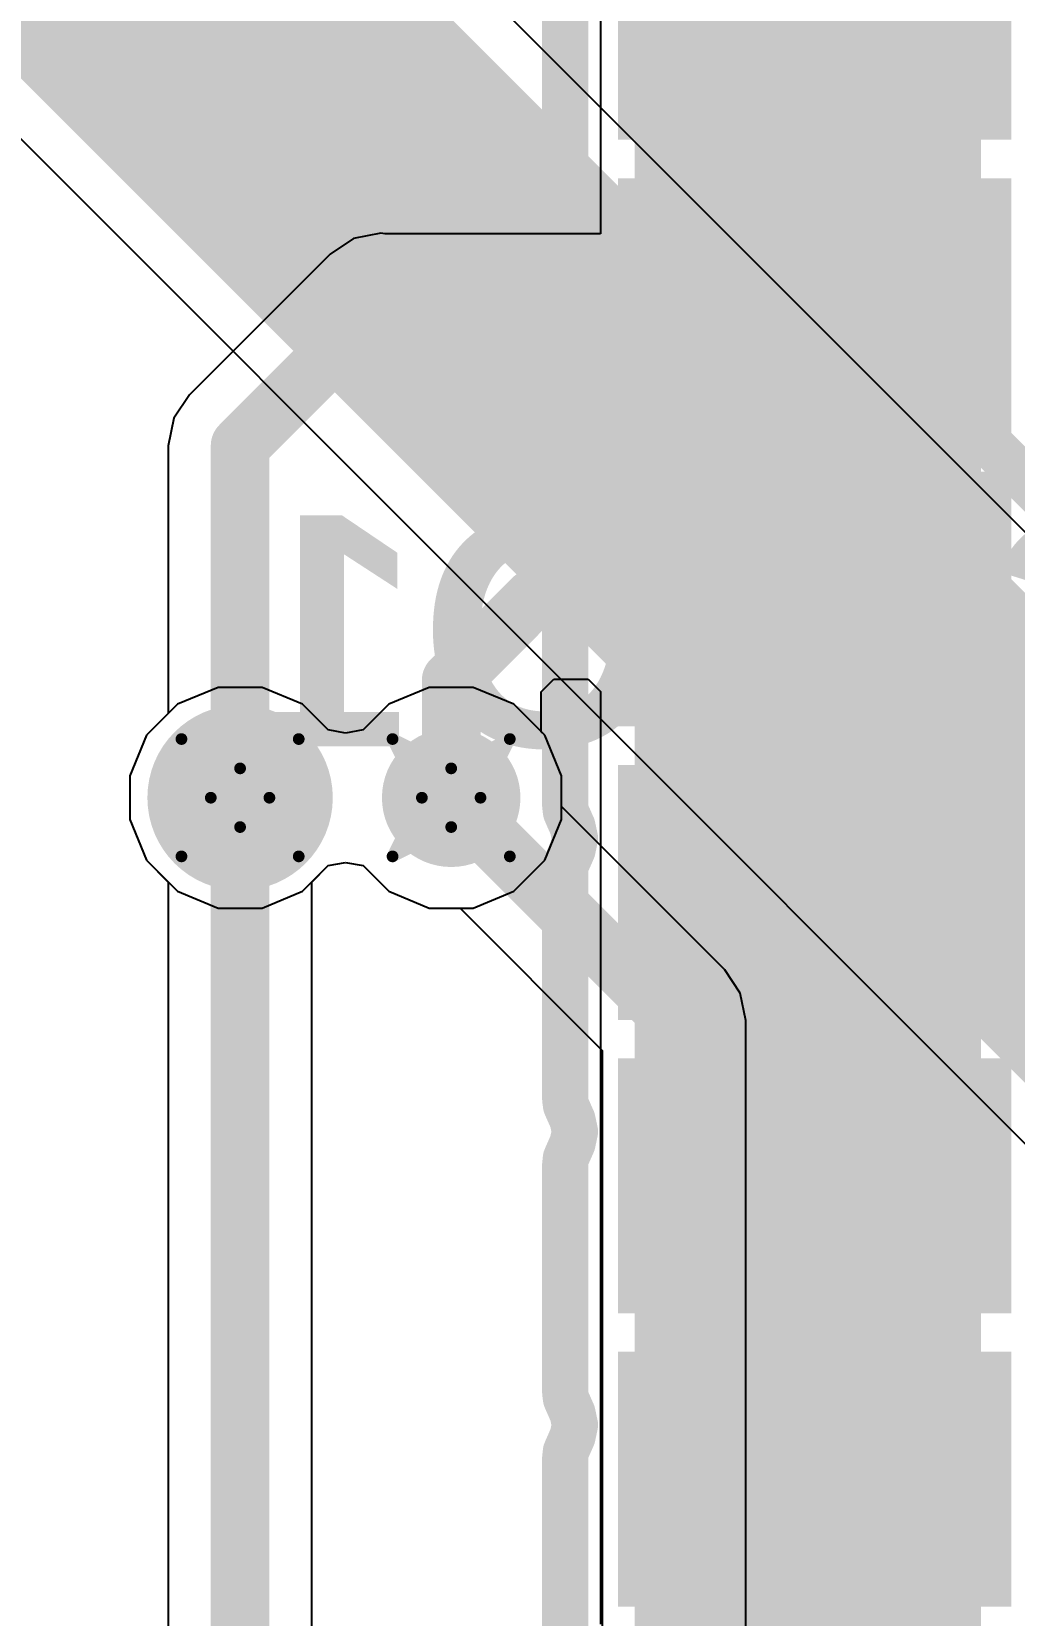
# Model space of a CAD drawing. Header units: inches. Extents: x 0 to 12.4, y -0.6 to 2.2.
# Drawn here: x 2.2605 to 2.428, y 1.5416 to 1.8116 of the extents above; entities that cross this region are included whole.
import ezdxf

# ---------------------------------------------------------------- set-up
doc = ezdxf.new("R2010")
doc.units = ezdxf.units.IN
doc.header["$MEASUREMENT"] = 0
for name, color, linetype in [('Bottom Layer', 5, 'Continuous'), ('Bottom Overlay', 54, 'Continuous'), ('Bottom Solder', 6, 'Continuous'), ('Dimension', 6, 'Continuous'), ('Drill Drawing', 1, 'Continuous'), ('Top Layer', 1, 'Continuous'), ('Top Paste', 8, 'Continuous'), ('Top Solder', 216, 'Continuous'), ('Via Holes', 16, 'Continuous')]:
    doc.layers.add(name, color=color, linetype=linetype)
doc.styles.add('Arial_Bold', font='', dxfattribs={"height": 0.2})
doc.styles.get('Arial_Bold').set_extended_font_data('Arial', bold=True)

# ---------------------------------------------------------------- blocks, each defined once
blk = doc.blocks.new('41_SMD_UFL_M______17')
at = {"layer": 'Top Layer'}
for points in [[(0.31496, 0.26732), (0.37402, 0.26732), (0.37402, 0.23189), (0.31496, 0.23189)], [(0.31496, 0.21732), (0.37402, 0.21732), (0.37402, 0.18189), (0.31496, 0.18189)], [(0.31496, 0.16732), (0.37402, 0.16732), (0.37402, 0.13189), (0.31496, 0.13189)], [(0.31496, 0.11732), (0.37402, 0.11732), (0.37402, 0.08189), (0.31496, 0.08189)], [(0.31496, 0.06732), (0.37402, 0.06732), (0.37402, 0.03189), (0.31496, 0.03189)], [(0.31496, 0.01732), (0.37402, 0.01732), (0.37402, -0.01811), (0.31496, -0.01811)]]:
    blk.add_hatch(color=1, dxfattribs=at).paths.add_polyline_path(points)
at = {"layer": 'Top Paste'}
for points in [[(0.31496, 0.26732), (0.37402, 0.26732), (0.37402, 0.23189), (0.31496, 0.23189)], [(0.31496, 0.21732), (0.37402, 0.21732), (0.37402, 0.18189), (0.31496, 0.18189)], [(0.31496, 0.16732), (0.37402, 0.16732), (0.37402, 0.13189), (0.31496, 0.13189)], [(0.31496, 0.11732), (0.37402, 0.11732), (0.37402, 0.08189), (0.31496, 0.08189)], [(0.31496, 0.06732), (0.37402, 0.06732), (0.37402, 0.03189), (0.31496, 0.03189)], [(0.31496, 0.01732), (0.37402, 0.01732), (0.37402, -0.01811), (0.31496, -0.01811)]]:
    blk.add_hatch(color=8, dxfattribs=at).paths.add_polyline_path(points)
at = {"layer": 'Top Solder'}
for points in [[(0.31096, 0.27132), (0.37802, 0.27132), (0.37802, 0.22789), (0.31096, 0.22789)], [(0.31096, 0.22132), (0.37802, 0.22132), (0.37802, 0.17789), (0.31096, 0.17789)], [(0.31096, 0.17132), (0.37802, 0.17132), (0.37802, 0.12789), (0.31096, 0.12789)], [(0.31096, 0.12132), (0.37802, 0.12132), (0.37802, 0.07789), (0.31096, 0.07789)], [(0.31096, 0.07132), (0.37802, 0.07132), (0.37802, 0.02789), (0.31096, 0.02789)], [(0.31096, 0.02132), (0.37802, 0.02132), (0.37802, -0.02211), (0.31096, -0.02211)]]:
    blk.add_hatch(color=216, dxfattribs=at).paths.add_polyline_path(points)

msp = doc.modelspace()

# ---------------------------------------------------------------- hatches: boundary and pattern name
at = {"layer": 'Bottom Layer'}
h = msp.add_hatch(color=5, dxfattribs=at)
edge = h.paths.add_edge_path()
edge.add_arc((2.296, 1.681), 0.01181, 0, 360)
h = msp.add_hatch(color=5, dxfattribs=at)
edge = h.paths.add_edge_path()
edge.add_arc((2.332, 1.681), 0.01181, 0, 360)
at = {"layer": 'Bottom Solder'}
h = msp.add_hatch(color=6, dxfattribs=at)
edge = h.paths.add_edge_path()
edge.add_arc((2.296, 1.681), 0.01581, 0, 360)
at = {"layer": 'Dimension'}
for points in [[(2.36328, 1.81681), (2.42234, 1.81681), (2.42234, 1.78137), (2.36328, 1.78137)], [(2.36328, 1.81681), (2.42234, 1.81681), (2.42234, 1.78137), (2.36328, 1.78137)], [(2.36328, 1.81681), (2.42234, 1.81681), (2.42234, 1.78137), (2.36328, 1.78137)], [(2.36328, 1.76681), (2.42234, 1.76681), (2.42234, 1.73137), (2.36328, 1.73137)], [(2.36328, 1.76681), (2.42234, 1.76681), (2.42234, 1.73137), (2.36328, 1.73137)], [(2.36328, 1.76681), (2.42234, 1.76681), (2.42234, 1.73137), (2.36328, 1.73137)], [(2.36328, 1.71681), (2.42234, 1.71681), (2.42234, 1.68137), (2.36328, 1.68137)], [(2.36328, 1.71681), (2.42234, 1.71681), (2.42234, 1.68137), (2.36328, 1.68137)], [(2.36328, 1.71681), (2.42234, 1.71681), (2.42234, 1.68137), (2.36328, 1.68137)], [(2.36328, 1.66681), (2.42234, 1.66681), (2.42234, 1.63137), (2.36328, 1.63137)], [(2.36328, 1.66681), (2.42234, 1.66681), (2.42234, 1.63137), (2.36328, 1.63137)], [(2.36328, 1.66681), (2.42234, 1.66681), (2.42234, 1.63137), (2.36328, 1.63137)], [(2.36328, 1.61681), (2.42234, 1.61681), (2.42234, 1.58137), (2.36328, 1.58137)], [(2.36328, 1.61681), (2.42234, 1.61681), (2.42234, 1.58137), (2.36328, 1.58137)], [(2.36328, 1.61681), (2.42234, 1.61681), (2.42234, 1.58137), (2.36328, 1.58137)], [(2.36328, 1.56681), (2.42234, 1.56681), (2.42234, 1.53137), (2.36328, 1.53137)], [(2.36328, 1.56681), (2.42234, 1.56681), (2.42234, 1.53137), (2.36328, 1.53137)], [(2.36328, 1.56681), (2.42234, 1.56681), (2.42234, 1.53137), (2.36328, 1.53137)]]:
    msp.add_hatch(color=6, dxfattribs=at).paths.add_polyline_path(points)
at = {"layer": 'Top Layer'}
h = msp.add_hatch(color=1, dxfattribs=at)
edge = h.paths.add_edge_path()
edge.add_arc((2.296, 1.681), 0.01181, 0, 360)
h = msp.add_hatch(color=1, dxfattribs=at)
edge = h.paths.add_edge_path()
edge.add_arc((2.332, 1.681), 0.01181, 0, 360)
at = {"layer": 'Top Solder'}
h = msp.add_hatch(color=216, dxfattribs=at)
edge = h.paths.add_edge_path()
edge.add_arc((2.296, 1.681), 0.01581, 0, 360)
at = {"layer": 'Via Holes'}
h = msp.add_hatch(color=7, dxfattribs=at)
edge = h.paths.add_edge_path()
edge.add_arc((2.296, 1.681), 0.00591, 0, 360)
h = msp.add_hatch(color=7, dxfattribs=at)
edge = h.paths.add_edge_path()
edge.add_arc((2.332, 1.681), 0.00591, 0, 360)

# ---------------------------------------------------------------- linework, layer by layer
at = {"layer": 'Bottom Layer'}
for p, q in [((2.461, 1.6951), (2.24864, 1.90747)), ((2.20733, 1.84457), (2.48068, 1.57121)), ((2.29226, 1.69981), (2.28534, 1.69695)), ((2.29974, 1.69981), (2.29226, 1.69981)), ((2.30666, 1.69695), (2.29974, 1.69981)), ((2.32826, 1.69981), (2.32134, 1.69695)), ((2.33574, 1.69981), (2.32826, 1.69981)), ((2.34266, 1.69695), (2.33574, 1.69981)), ((2.28534, 1.69695), (2.28005, 1.69166)), ((2.31102, 1.69258), (2.30666, 1.69695)), ((2.32134, 1.69695), (2.31698, 1.69258)), ((2.34795, 1.69166), (2.34266, 1.69695)), ((2.314, 1.69203), (2.31102, 1.69258)), ((2.31698, 1.69258), (2.314, 1.69203)), ((2.28005, 1.69166), (2.27719, 1.68474)), ((2.35081, 1.68474), (2.34795, 1.69166)), ((2.27719, 1.68474), (2.27719, 1.67726)), ((2.35081, 1.67949), (2.35081, 1.68474)), ((2.37865, 1.65165), (2.35081, 1.67949)), ((2.27719, 1.67726), (2.28005, 1.67034)), ((2.28005, 1.67034), (2.28376, 1.66663)), ((2.30824, 1.66663), (2.31102, 1.66942)), ((2.31102, 1.66942), (2.314, 1.66997)), ((2.314, 1.66997), (2.31698, 1.66942)), ((2.31698, 1.66942), (2.32134, 1.66505)), ((2.28376, 1.66663), (2.28376, 1.04793)), ((2.30824, 1.04793), (2.30824, 1.66663)), ((2.32134, 1.66505), (2.32826, 1.66219)), ((2.32826, 1.66219), (2.33351, 1.66219)), ((2.33351, 1.66219), (2.35776, 1.63793)), ((2.3813, 1.64768), (2.37865, 1.65165)), ((2.38224, 1.643), (2.3813, 1.64768)), ((2.38224, 0.99192), (2.38224, 1.643)), ((2.35776, 1.63793), (2.35776, 0.99699))]:
    msp.add_line(p, q, dxfattribs=at)
for points in [[(2.22259, 1.88141, 0.05906, 0.05906, 0), (2.51753, 1.58647, 0.05906, 0.05906, 0)], [(2.296, 1.01094, 0.01, 0.01, 0), (2.296, 1.681, 0.01, 0.01, 0)], [(2.332, 1.681, 0.01, 0.01, 0), (2.37, 1.643, 0.01, 0.01, 0)], [(2.37, 0.99192, 0.01, 0.01, 0), (2.37, 1.643, 0.01, 0.01, 0)]]:
    msp.add_lwpolyline(points, format="xyseb", dxfattribs=at)
for points in [[(2.2935, 1.681, 0.005, 0.005, 1), (2.2985, 1.681, 0.005, 0.005, 1)], [(2.3295, 1.681, 0.005, 0.005, 1), (2.3345, 1.681, 0.005, 0.005, 1)], [(2.3675, 1.643, 0.005, 0.005, 1), (2.3725, 1.643, 0.005, 0.005, 1)], [(2.3675, 1.643, 0.005, 0.005, 1), (2.3725, 1.643, 0.005, 0.005, 1)]]:
    msp.add_lwpolyline(points, format="xyseb", close=True, dxfattribs=at)
at = {"layer": 'Dimension'}
for points in [[(2.35145, 1.77975, 0.00787, 0.00787, 0), (2.35145, 1.81843, 0.00787, 0.00787, 0)], [(2.35145, 1.77975, 0.00787, 0.00787, 0), (2.35145, 1.77961, 0.00787, 0.00787, 0)], [(2.35145, 1.77975, 0.00787, 0.00787, 0), (2.35145, 1.77975, 0.00787, 0.00787, 0)], [(2.35145, 1.77961, 0.00787, 0.00787, 0), (2.35147, 1.77947, 0.00787, 0.00787, 0)], [(2.35147, 1.77947, 0.00787, 0.00787, 0), (2.35152, 1.77898, 0.00787, 0.00787, 0)], [(2.35147, 1.77947, 0.00787, 0.00787, 0), (2.35147, 1.77947, 0.00787, 0.00787, 0)], [(2.35152, 1.77898, 0.00787, 0.00787, 0), (2.35157, 1.77862, 0.00787, 0.00787, 0)], [(2.35157, 1.77862, 0.00787, 0.00787, 0), (2.35171, 1.77828, 0.00787, 0.00787, 0)], [(2.35171, 1.77828, 0.00787, 0.00787, 0), (2.35269, 1.77606, 0.00787, 0.00787, 0)], [(2.35171, 1.77828, 0.00787, 0.00787, 0), (2.35171, 1.77828, 0.00787, 0.00787, 0)], [(2.35269, 1.77606, 0.00787, 0.00787, 0), (2.35311, 1.77409, 0.00787, 0.00787, 0)], [(2.35269, 1.77212, 0.00787, 0.00787, 0), (2.35311, 1.77409, 0.00787, 0.00787, 0)], [(2.35152, 1.7692, 0.00787, 0.00787, 0), (2.35157, 1.76956, 0.00787, 0.00787, 0)], [(2.35157, 1.76956, 0.00787, 0.00787, 0), (2.35171, 1.7699, 0.00787, 0.00787, 0)], [(2.35171, 1.7699, 0.00787, 0.00787, 0), (2.35269, 1.77212, 0.00787, 0.00787, 0)], [(2.35171, 1.7699, 0.00787, 0.00787, 0), (2.35171, 1.7699, 0.00787, 0.00787, 0)], [(2.35145, 1.76857, 0.00787, 0.00787, 0), (2.35147, 1.76871, 0.00787, 0.00787, 0)], [(2.35145, 1.76843, 0.00787, 0.00787, 0), (2.35145, 1.76857, 0.00787, 0.00787, 0)], [(2.35145, 1.72975, 0.00787, 0.00787, 0), (2.35145, 1.76843, 0.00787, 0.00787, 0)], [(2.35147, 1.76871, 0.00787, 0.00787, 0), (2.35152, 1.7692, 0.00787, 0.00787, 0)], [(2.35147, 1.76871, 0.00787, 0.00787, 0), (2.35147, 1.76871, 0.00787, 0.00787, 0)], [(2.39281, 1.74909, 0.00787, 0.00787, 0), (2.41604, 1.74909, 0.00787, 0.00787, 0)], [(2.41604, 1.74909, 0.00787, 0.00787, 0), (2.52076, 1.64437, 0.00787, 0.00787, 0)], [(2.35145, 1.72975, 0.00787, 0.00787, 0), (2.35145, 1.72961, 0.00787, 0.00787, 0)], [(2.35145, 1.72975, 0.00787, 0.00787, 0), (2.35145, 1.72975, 0.00787, 0.00787, 0)], [(2.35145, 1.72961, 0.00787, 0.00787, 0), (2.35147, 1.72947, 0.00787, 0.00787, 0)], [(2.35147, 1.72947, 0.00787, 0.00787, 0), (2.35147, 1.7294, 0.00787, 0.00787, 0)], [(2.35147, 1.72947, 0.00787, 0.00787, 0), (2.35147, 1.72947, 0.00787, 0.00787, 0)], [(2.35147, 1.7294, 0.00787, 0.00787, 0), (2.35157, 1.72862, 0.00787, 0.00787, 0)], [(2.35157, 1.72862, 0.00787, 0.00787, 0), (2.35171, 1.72828, 0.00787, 0.00787, 0)], [(2.35171, 1.72828, 0.00787, 0.00787, 0), (2.35269, 1.72606, 0.00787, 0.00787, 0)], [(2.35171, 1.72828, 0.00787, 0.00787, 0), (2.35171, 1.72828, 0.00787, 0.00787, 0)], [(2.35269, 1.72606, 0.00787, 0.00787, 0), (2.35311, 1.72409, 0.00787, 0.00787, 0)], [(2.35269, 1.72212, 0.00787, 0.00787, 0), (2.35311, 1.72409, 0.00787, 0.00787, 0)], [(2.35171, 1.7199, 0.00787, 0.00787, 0), (2.35269, 1.72212, 0.00787, 0.00787, 0)], [(2.35145, 1.71857, 0.00787, 0.00787, 0), (2.35147, 1.71871, 0.00787, 0.00787, 0)], [(2.35145, 1.71843, 0.00787, 0.00787, 0), (2.35145, 1.71857, 0.00787, 0.00787, 0)], [(2.35145, 1.67975, 0.00787, 0.00787, 0), (2.35145, 1.71843, 0.00787, 0.00787, 0)], [(2.35147, 1.71871, 0.00787, 0.00787, 0), (2.35152, 1.7192, 0.00787, 0.00787, 0)], [(2.35147, 1.71871, 0.00787, 0.00787, 0), (2.35147, 1.71871, 0.00787, 0.00787, 0)], [(2.35152, 1.7192, 0.00787, 0.00787, 0), (2.35157, 1.71956, 0.00787, 0.00787, 0)], [(2.35157, 1.71956, 0.00787, 0.00787, 0), (2.35171, 1.7199, 0.00787, 0.00787, 0)], [(2.35171, 1.7199, 0.00787, 0.00787, 0), (2.35171, 1.7199, 0.00787, 0.00787, 0)], [(2.39281, 1.69909, 0.00787, 0.00787, 0), (2.43651, 1.69909, 0.00787, 0.00787, 0)], [(2.35145, 1.67975, 0.00787, 0.00787, 0), (2.35145, 1.67961, 0.00787, 0.00787, 0)], [(2.35145, 1.67975, 0.00787, 0.00787, 0), (2.35145, 1.67975, 0.00787, 0.00787, 0)], [(2.35145, 1.67961, 0.00787, 0.00787, 0), (2.35147, 1.67947, 0.00787, 0.00787, 0)], [(2.35147, 1.67947, 0.00787, 0.00787, 0), (2.35152, 1.67898, 0.00787, 0.00787, 0)], [(2.35147, 1.67947, 0.00787, 0.00787, 0), (2.35147, 1.67947, 0.00787, 0.00787, 0)], [(2.35152, 1.67898, 0.00787, 0.00787, 0), (2.35157, 1.67862, 0.00787, 0.00787, 0)], [(2.35157, 1.67862, 0.00787, 0.00787, 0), (2.35171, 1.67828, 0.00787, 0.00787, 0)], [(2.35171, 1.67828, 0.00787, 0.00787, 0), (2.35269, 1.67606, 0.00787, 0.00787, 0)], [(2.35171, 1.67828, 0.00787, 0.00787, 0), (2.35171, 1.67828, 0.00787, 0.00787, 0)], [(2.35269, 1.67606, 0.00787, 0.00787, 0), (2.35311, 1.67409, 0.00787, 0.00787, 0)], [(2.35269, 1.67212, 0.00787, 0.00787, 0), (2.35311, 1.67409, 0.00787, 0.00787, 0)], [(2.35157, 1.66956, 0.00787, 0.00787, 0), (2.35171, 1.6699, 0.00787, 0.00787, 0)], [(2.35171, 1.6699, 0.00787, 0.00787, 0), (2.35269, 1.67212, 0.00787, 0.00787, 0)], [(2.35171, 1.6699, 0.00787, 0.00787, 0), (2.35171, 1.6699, 0.00787, 0.00787, 0)], [(2.35145, 1.66857, 0.00787, 0.00787, 0), (2.35147, 1.66871, 0.00787, 0.00787, 0)], [(2.35145, 1.66843, 0.00787, 0.00787, 0), (2.35145, 1.66857, 0.00787, 0.00787, 0)], [(2.35145, 1.62975, 0.00787, 0.00787, 0), (2.35145, 1.66843, 0.00787, 0.00787, 0)], [(2.35147, 1.66871, 0.00787, 0.00787, 0), (2.35152, 1.6692, 0.00787, 0.00787, 0)], [(2.35147, 1.66871, 0.00787, 0.00787, 0), (2.35147, 1.66871, 0.00787, 0.00787, 0)], [(2.35152, 1.6692, 0.00787, 0.00787, 0), (2.35157, 1.66956, 0.00787, 0.00787, 0)], [(2.35145, 1.62975, 0.00787, 0.00787, 0), (2.35145, 1.62961, 0.00787, 0.00787, 0)], [(2.35145, 1.62975, 0.00787, 0.00787, 0), (2.35145, 1.62975, 0.00787, 0.00787, 0)], [(2.35145, 1.62961, 0.00787, 0.00787, 0), (2.35147, 1.62947, 0.00787, 0.00787, 0)], [(2.35147, 1.62947, 0.00787, 0.00787, 0), (2.35149, 1.62927, 0.00787, 0.00787, 0)], [(2.35147, 1.62947, 0.00787, 0.00787, 0), (2.35147, 1.62947, 0.00787, 0.00787, 0)], [(2.35149, 1.62927, 0.00787, 0.00787, 0), (2.35157, 1.62862, 0.00787, 0.00787, 0)], [(2.35157, 1.62862, 0.00787, 0.00787, 0), (2.35171, 1.62828, 0.00787, 0.00787, 0)], [(2.35171, 1.62828, 0.00787, 0.00787, 0), (2.35269, 1.62606, 0.00787, 0.00787, 0)], [(2.35171, 1.62828, 0.00787, 0.00787, 0), (2.35171, 1.62828, 0.00787, 0.00787, 0)], [(2.35269, 1.62606, 0.00787, 0.00787, 0), (2.35311, 1.62409, 0.00787, 0.00787, 0)], [(2.35269, 1.62212, 0.00787, 0.00787, 0), (2.35311, 1.62409, 0.00787, 0.00787, 0)], [(2.35171, 1.6199, 0.00787, 0.00787, 0), (2.35269, 1.62212, 0.00787, 0.00787, 0)], [(2.35145, 1.61857, 0.00787, 0.00787, 0), (2.35147, 1.61871, 0.00787, 0.00787, 0)], [(2.35145, 1.61843, 0.00787, 0.00787, 0), (2.35145, 1.61857, 0.00787, 0.00787, 0)], [(2.35145, 1.57975, 0.00787, 0.00787, 0), (2.35145, 1.61843, 0.00787, 0.00787, 0)], [(2.35147, 1.61871, 0.00787, 0.00787, 0), (2.35152, 1.6192, 0.00787, 0.00787, 0)], [(2.35147, 1.61871, 0.00787, 0.00787, 0), (2.35147, 1.61871, 0.00787, 0.00787, 0)], [(2.35152, 1.6192, 0.00787, 0.00787, 0), (2.35157, 1.61956, 0.00787, 0.00787, 0)], [(2.35157, 1.61956, 0.00787, 0.00787, 0), (2.35171, 1.6199, 0.00787, 0.00787, 0)], [(2.35171, 1.6199, 0.00787, 0.00787, 0), (2.35171, 1.6199, 0.00787, 0.00787, 0)], [(2.35145, 1.57975, 0.00787, 0.00787, 0), (2.35145, 1.57961, 0.00787, 0.00787, 0)], [(2.35145, 1.57975, 0.00787, 0.00787, 0), (2.35145, 1.57975, 0.00787, 0.00787, 0)], [(2.35145, 1.57961, 0.00787, 0.00787, 0), (2.35147, 1.57947, 0.00787, 0.00787, 0)], [(2.35147, 1.57947, 0.00787, 0.00787, 0), (2.35149, 1.57926, 0.00787, 0.00787, 0)], [(2.35147, 1.57947, 0.00787, 0.00787, 0), (2.35147, 1.57947, 0.00787, 0.00787, 0)], [(2.35149, 1.57926, 0.00787, 0.00787, 0), (2.35157, 1.57862, 0.00787, 0.00787, 0)], [(2.35157, 1.57862, 0.00787, 0.00787, 0), (2.35171, 1.57828, 0.00787, 0.00787, 0)], [(2.35171, 1.57828, 0.00787, 0.00787, 0), (2.35269, 1.57606, 0.00787, 0.00787, 0)], [(2.35171, 1.57828, 0.00787, 0.00787, 0), (2.35171, 1.57828, 0.00787, 0.00787, 0)], [(2.35269, 1.57606, 0.00787, 0.00787, 0), (2.35311, 1.57409, 0.00787, 0.00787, 0)], [(2.35269, 1.57212, 0.00787, 0.00787, 0), (2.35311, 1.57409, 0.00787, 0.00787, 0)], [(2.35157, 1.56956, 0.00787, 0.00787, 0), (2.35171, 1.5699, 0.00787, 0.00787, 0)], [(2.35171, 1.5699, 0.00787, 0.00787, 0), (2.35269, 1.57212, 0.00787, 0.00787, 0)], [(2.35171, 1.5699, 0.00787, 0.00787, 0), (2.35171, 1.5699, 0.00787, 0.00787, 0)], [(2.35145, 1.56857, 0.00787, 0.00787, 0), (2.35147, 1.56871, 0.00787, 0.00787, 0)], [(2.35145, 1.56843, 0.00787, 0.00787, 0), (2.35145, 1.56857, 0.00787, 0.00787, 0)], [(2.35145, 1.52975, 0.00787, 0.00787, 0), (2.35145, 1.56843, 0.00787, 0.00787, 0)], [(2.35147, 1.56871, 0.00787, 0.00787, 0), (2.35152, 1.5692, 0.00787, 0.00787, 0)], [(2.35147, 1.56871, 0.00787, 0.00787, 0), (2.35147, 1.56871, 0.00787, 0.00787, 0)], [(2.35152, 1.5692, 0.00787, 0.00787, 0), (2.35157, 1.56956, 0.00787, 0.00787, 0)]]:
    msp.add_lwpolyline(points, format="xyseb", dxfattribs=at)
for points in [[(2.34948, 1.77975, 0.00394, 0.00394, 1), (2.35342, 1.77975, 0.00394, 0.00394, 1)], [(2.34948, 1.77975, 0.00394, 0.00394, 1), (2.35342, 1.77975, 0.00394, 0.00394, 1)], [(2.34948, 1.77975, 0.00394, 0.00394, 1), (2.35342, 1.77975, 0.00394, 0.00394, 1)], [(2.34948, 1.77975, 0.00394, 0.00394, 1), (2.35342, 1.77975, 0.00394, 0.00394, 1)], [(2.34948, 1.77961, 0.00394, 0.00394, 1), (2.35342, 1.77961, 0.00394, 0.00394, 1)], [(2.34948, 1.77961, 0.00394, 0.00394, 1), (2.35342, 1.77961, 0.00394, 0.00394, 1)], [(2.3495, 1.77947, 0.00394, 0.00394, 1), (2.35344, 1.77947, 0.00394, 0.00394, 1)], [(2.3495, 1.77947, 0.00394, 0.00394, 1), (2.35344, 1.77947, 0.00394, 0.00394, 1)], [(2.3495, 1.77947, 0.00394, 0.00394, 1), (2.35344, 1.77947, 0.00394, 0.00394, 1)], [(2.3495, 1.77947, 0.00394, 0.00394, 1), (2.35344, 1.77947, 0.00394, 0.00394, 1)], [(2.34955, 1.77898, 0.00394, 0.00394, 1), (2.35349, 1.77898, 0.00394, 0.00394, 1)], [(2.34955, 1.77898, 0.00394, 0.00394, 1), (2.35349, 1.77898, 0.00394, 0.00394, 1)], [(2.3496, 1.77862, 0.00394, 0.00394, 1), (2.35353, 1.77862, 0.00394, 0.00394, 1)], [(2.3496, 1.77862, 0.00394, 0.00394, 1), (2.35353, 1.77862, 0.00394, 0.00394, 1)], [(2.34975, 1.77828, 0.00394, 0.00394, 1), (2.35368, 1.77828, 0.00394, 0.00394, 1)], [(2.34975, 1.77828, 0.00394, 0.00394, 1), (2.35368, 1.77828, 0.00394, 0.00394, 1)], [(2.34975, 1.77828, 0.00394, 0.00394, 1), (2.35368, 1.77828, 0.00394, 0.00394, 1)], [(2.34975, 1.77828, 0.00394, 0.00394, 1), (2.35368, 1.77828, 0.00394, 0.00394, 1)], [(2.35073, 1.77606, 0.00394, 0.00394, 1), (2.35466, 1.77606, 0.00394, 0.00394, 1)], [(2.35073, 1.77606, 0.00394, 0.00394, 1), (2.35466, 1.77606, 0.00394, 0.00394, 1)], [(2.35114, 1.77409, 0.00394, 0.00394, 1), (2.35508, 1.77409, 0.00394, 0.00394, 1)], [(2.35114, 1.77409, 0.00394, 0.00394, 1), (2.35508, 1.77409, 0.00394, 0.00394, 1)], [(2.3496, 1.76956, 0.00394, 0.00394, 1), (2.35353, 1.76956, 0.00394, 0.00394, 1)], [(2.3496, 1.76956, 0.00394, 0.00394, 1), (2.35353, 1.76956, 0.00394, 0.00394, 1)], [(2.34975, 1.7699, 0.00394, 0.00394, 1), (2.35368, 1.7699, 0.00394, 0.00394, 1)], [(2.34975, 1.7699, 0.00394, 0.00394, 1), (2.35368, 1.7699, 0.00394, 0.00394, 1)], [(2.34975, 1.7699, 0.00394, 0.00394, 1), (2.35368, 1.7699, 0.00394, 0.00394, 1)], [(2.34975, 1.7699, 0.00394, 0.00394, 1), (2.35368, 1.7699, 0.00394, 0.00394, 1)], [(2.35073, 1.77212, 0.00394, 0.00394, 1), (2.35466, 1.77212, 0.00394, 0.00394, 1)], [(2.35073, 1.77212, 0.00394, 0.00394, 1), (2.35466, 1.77212, 0.00394, 0.00394, 1)], [(2.34948, 1.76857, 0.00394, 0.00394, 1), (2.35342, 1.76857, 0.00394, 0.00394, 1)], [(2.34948, 1.76857, 0.00394, 0.00394, 1), (2.35342, 1.76857, 0.00394, 0.00394, 1)], [(2.34948, 1.76843, 0.00394, 0.00394, 1), (2.35342, 1.76843, 0.00394, 0.00394, 1)], [(2.34948, 1.76843, 0.00394, 0.00394, 1), (2.35342, 1.76843, 0.00394, 0.00394, 1)], [(2.3495, 1.76871, 0.00394, 0.00394, 1), (2.35344, 1.76871, 0.00394, 0.00394, 1)], [(2.3495, 1.76871, 0.00394, 0.00394, 1), (2.35344, 1.76871, 0.00394, 0.00394, 1)], [(2.3495, 1.76871, 0.00394, 0.00394, 1), (2.35344, 1.76871, 0.00394, 0.00394, 1)], [(2.3495, 1.76871, 0.00394, 0.00394, 1), (2.35344, 1.76871, 0.00394, 0.00394, 1)], [(2.34955, 1.7692, 0.00394, 0.00394, 1), (2.35349, 1.7692, 0.00394, 0.00394, 1)], [(2.34955, 1.7692, 0.00394, 0.00394, 1), (2.35349, 1.7692, 0.00394, 0.00394, 1)], [(2.39084, 1.74909, 0.00394, 0.00394, 1), (2.39478, 1.74909, 0.00394, 0.00394, 1)], [(2.41407, 1.74909, 0.00394, 0.00394, 1), (2.41801, 1.74909, 0.00394, 0.00394, 1)], [(2.41407, 1.74909, 0.00394, 0.00394, 1), (2.41801, 1.74909, 0.00394, 0.00394, 1)], [(2.34948, 1.72975, 0.00394, 0.00394, 1), (2.35342, 1.72975, 0.00394, 0.00394, 1)], [(2.34948, 1.72975, 0.00394, 0.00394, 1), (2.35342, 1.72975, 0.00394, 0.00394, 1)], [(2.34948, 1.72975, 0.00394, 0.00394, 1), (2.35342, 1.72975, 0.00394, 0.00394, 1)], [(2.34948, 1.72975, 0.00394, 0.00394, 1), (2.35342, 1.72975, 0.00394, 0.00394, 1)], [(2.34948, 1.72961, 0.00394, 0.00394, 1), (2.35342, 1.72961, 0.00394, 0.00394, 1)], [(2.34948, 1.72961, 0.00394, 0.00394, 1), (2.35342, 1.72961, 0.00394, 0.00394, 1)], [(2.3495, 1.72947, 0.00394, 0.00394, 1), (2.35344, 1.72947, 0.00394, 0.00394, 1)], [(2.3495, 1.72947, 0.00394, 0.00394, 1), (2.35344, 1.72947, 0.00394, 0.00394, 1)], [(2.3495, 1.72947, 0.00394, 0.00394, 1), (2.35344, 1.72947, 0.00394, 0.00394, 1)], [(2.3495, 1.72947, 0.00394, 0.00394, 1), (2.35344, 1.72947, 0.00394, 0.00394, 1)], [(2.34951, 1.7294, 0.00394, 0.00394, 1), (2.35344, 1.7294, 0.00394, 0.00394, 1)], [(2.34951, 1.7294, 0.00394, 0.00394, 1), (2.35344, 1.7294, 0.00394, 0.00394, 1)], [(2.3496, 1.72862, 0.00394, 0.00394, 1), (2.35353, 1.72862, 0.00394, 0.00394, 1)], [(2.3496, 1.72862, 0.00394, 0.00394, 1), (2.35353, 1.72862, 0.00394, 0.00394, 1)], [(2.34975, 1.72828, 0.00394, 0.00394, 1), (2.35368, 1.72828, 0.00394, 0.00394, 1)], [(2.34975, 1.72828, 0.00394, 0.00394, 1), (2.35368, 1.72828, 0.00394, 0.00394, 1)], [(2.34975, 1.72828, 0.00394, 0.00394, 1), (2.35368, 1.72828, 0.00394, 0.00394, 1)], [(2.34975, 1.72828, 0.00394, 0.00394, 1), (2.35368, 1.72828, 0.00394, 0.00394, 1)], [(2.35073, 1.72606, 0.00394, 0.00394, 1), (2.35466, 1.72606, 0.00394, 0.00394, 1)], [(2.35073, 1.72606, 0.00394, 0.00394, 1), (2.35466, 1.72606, 0.00394, 0.00394, 1)], [(2.35114, 1.72409, 0.00394, 0.00394, 1), (2.35508, 1.72409, 0.00394, 0.00394, 1)], [(2.35114, 1.72409, 0.00394, 0.00394, 1), (2.35508, 1.72409, 0.00394, 0.00394, 1)], [(2.35073, 1.72212, 0.00394, 0.00394, 1), (2.35466, 1.72212, 0.00394, 0.00394, 1)], [(2.35073, 1.72212, 0.00394, 0.00394, 1), (2.35466, 1.72212, 0.00394, 0.00394, 1)], [(2.34948, 1.71857, 0.00394, 0.00394, 1), (2.35342, 1.71857, 0.00394, 0.00394, 1)], [(2.34948, 1.71857, 0.00394, 0.00394, 1), (2.35342, 1.71857, 0.00394, 0.00394, 1)], [(2.34948, 1.71843, 0.00394, 0.00394, 1), (2.35342, 1.71843, 0.00394, 0.00394, 1)], [(2.34948, 1.71843, 0.00394, 0.00394, 1), (2.35342, 1.71843, 0.00394, 0.00394, 1)], [(2.3495, 1.71871, 0.00394, 0.00394, 1), (2.35344, 1.71871, 0.00394, 0.00394, 1)], [(2.3495, 1.71871, 0.00394, 0.00394, 1), (2.35344, 1.71871, 0.00394, 0.00394, 1)], [(2.3495, 1.71871, 0.00394, 0.00394, 1), (2.35344, 1.71871, 0.00394, 0.00394, 1)], [(2.3495, 1.71871, 0.00394, 0.00394, 1), (2.35344, 1.71871, 0.00394, 0.00394, 1)], [(2.34955, 1.7192, 0.00394, 0.00394, 1), (2.35349, 1.7192, 0.00394, 0.00394, 1)], [(2.34955, 1.7192, 0.00394, 0.00394, 1), (2.35349, 1.7192, 0.00394, 0.00394, 1)], [(2.3496, 1.71956, 0.00394, 0.00394, 1), (2.35353, 1.71956, 0.00394, 0.00394, 1)], [(2.3496, 1.71956, 0.00394, 0.00394, 1), (2.35353, 1.71956, 0.00394, 0.00394, 1)], [(2.34975, 1.7199, 0.00394, 0.00394, 1), (2.35368, 1.7199, 0.00394, 0.00394, 1)], [(2.34975, 1.7199, 0.00394, 0.00394, 1), (2.35368, 1.7199, 0.00394, 0.00394, 1)], [(2.34975, 1.7199, 0.00394, 0.00394, 1), (2.35368, 1.7199, 0.00394, 0.00394, 1)], [(2.34975, 1.7199, 0.00394, 0.00394, 1), (2.35368, 1.7199, 0.00394, 0.00394, 1)], [(2.39084, 1.69909, 0.00394, 0.00394, 1), (2.39478, 1.69909, 0.00394, 0.00394, 1)], [(2.34948, 1.67975, 0.00394, 0.00394, 1), (2.35342, 1.67975, 0.00394, 0.00394, 1)], [(2.34948, 1.67975, 0.00394, 0.00394, 1), (2.35342, 1.67975, 0.00394, 0.00394, 1)], [(2.34948, 1.67975, 0.00394, 0.00394, 1), (2.35342, 1.67975, 0.00394, 0.00394, 1)], [(2.34948, 1.67975, 0.00394, 0.00394, 1), (2.35342, 1.67975, 0.00394, 0.00394, 1)], [(2.34948, 1.67961, 0.00394, 0.00394, 1), (2.35342, 1.67961, 0.00394, 0.00394, 1)], [(2.34948, 1.67961, 0.00394, 0.00394, 1), (2.35342, 1.67961, 0.00394, 0.00394, 1)], [(2.3495, 1.67947, 0.00394, 0.00394, 1), (2.35344, 1.67947, 0.00394, 0.00394, 1)], [(2.3495, 1.67947, 0.00394, 0.00394, 1), (2.35344, 1.67947, 0.00394, 0.00394, 1)], [(2.3495, 1.67947, 0.00394, 0.00394, 1), (2.35344, 1.67947, 0.00394, 0.00394, 1)], [(2.3495, 1.67947, 0.00394, 0.00394, 1), (2.35344, 1.67947, 0.00394, 0.00394, 1)], [(2.34955, 1.67898, 0.00394, 0.00394, 1), (2.35349, 1.67898, 0.00394, 0.00394, 1)], [(2.34955, 1.67898, 0.00394, 0.00394, 1), (2.35349, 1.67898, 0.00394, 0.00394, 1)], [(2.3496, 1.67862, 0.00394, 0.00394, 1), (2.35353, 1.67862, 0.00394, 0.00394, 1)], [(2.3496, 1.67862, 0.00394, 0.00394, 1), (2.35353, 1.67862, 0.00394, 0.00394, 1)], [(2.34975, 1.67828, 0.00394, 0.00394, 1), (2.35368, 1.67828, 0.00394, 0.00394, 1)], [(2.34975, 1.67828, 0.00394, 0.00394, 1), (2.35368, 1.67828, 0.00394, 0.00394, 1)], [(2.34975, 1.67828, 0.00394, 0.00394, 1), (2.35368, 1.67828, 0.00394, 0.00394, 1)], [(2.34975, 1.67828, 0.00394, 0.00394, 1), (2.35368, 1.67828, 0.00394, 0.00394, 1)], [(2.35073, 1.67606, 0.00394, 0.00394, 1), (2.35466, 1.67606, 0.00394, 0.00394, 1)], [(2.35073, 1.67606, 0.00394, 0.00394, 1), (2.35466, 1.67606, 0.00394, 0.00394, 1)], [(2.35114, 1.67409, 0.00394, 0.00394, 1), (2.35508, 1.67409, 0.00394, 0.00394, 1)], [(2.35114, 1.67409, 0.00394, 0.00394, 1), (2.35508, 1.67409, 0.00394, 0.00394, 1)], [(2.34975, 1.6699, 0.00394, 0.00394, 1), (2.35368, 1.6699, 0.00394, 0.00394, 1)], [(2.34975, 1.6699, 0.00394, 0.00394, 1), (2.35368, 1.6699, 0.00394, 0.00394, 1)], [(2.34975, 1.6699, 0.00394, 0.00394, 1), (2.35368, 1.6699, 0.00394, 0.00394, 1)], [(2.34975, 1.6699, 0.00394, 0.00394, 1), (2.35368, 1.6699, 0.00394, 0.00394, 1)], [(2.35073, 1.67212, 0.00394, 0.00394, 1), (2.35466, 1.67212, 0.00394, 0.00394, 1)], [(2.35073, 1.67212, 0.00394, 0.00394, 1), (2.35466, 1.67212, 0.00394, 0.00394, 1)], [(2.34948, 1.66857, 0.00394, 0.00394, 1), (2.35342, 1.66857, 0.00394, 0.00394, 1)], [(2.34948, 1.66857, 0.00394, 0.00394, 1), (2.35342, 1.66857, 0.00394, 0.00394, 1)], [(2.34948, 1.66843, 0.00394, 0.00394, 1), (2.35342, 1.66843, 0.00394, 0.00394, 1)], [(2.34948, 1.66843, 0.00394, 0.00394, 1), (2.35342, 1.66843, 0.00394, 0.00394, 1)], [(2.3495, 1.66871, 0.00394, 0.00394, 1), (2.35344, 1.66871, 0.00394, 0.00394, 1)], [(2.3495, 1.66871, 0.00394, 0.00394, 1), (2.35344, 1.66871, 0.00394, 0.00394, 1)], [(2.3495, 1.66871, 0.00394, 0.00394, 1), (2.35344, 1.66871, 0.00394, 0.00394, 1)], [(2.3495, 1.66871, 0.00394, 0.00394, 1), (2.35344, 1.66871, 0.00394, 0.00394, 1)], [(2.34955, 1.6692, 0.00394, 0.00394, 1), (2.35349, 1.6692, 0.00394, 0.00394, 1)], [(2.34955, 1.6692, 0.00394, 0.00394, 1), (2.35349, 1.6692, 0.00394, 0.00394, 1)], [(2.3496, 1.66956, 0.00394, 0.00394, 1), (2.35353, 1.66956, 0.00394, 0.00394, 1)], [(2.3496, 1.66956, 0.00394, 0.00394, 1), (2.35353, 1.66956, 0.00394, 0.00394, 1)], [(2.34948, 1.62975, 0.00394, 0.00394, 1), (2.35342, 1.62975, 0.00394, 0.00394, 1)], [(2.34948, 1.62975, 0.00394, 0.00394, 1), (2.35342, 1.62975, 0.00394, 0.00394, 1)], [(2.34948, 1.62975, 0.00394, 0.00394, 1), (2.35342, 1.62975, 0.00394, 0.00394, 1)], [(2.34948, 1.62975, 0.00394, 0.00394, 1), (2.35342, 1.62975, 0.00394, 0.00394, 1)], [(2.34948, 1.62961, 0.00394, 0.00394, 1), (2.35342, 1.62961, 0.00394, 0.00394, 1)], [(2.34948, 1.62961, 0.00394, 0.00394, 1), (2.35342, 1.62961, 0.00394, 0.00394, 1)], [(2.3495, 1.62947, 0.00394, 0.00394, 1), (2.35344, 1.62947, 0.00394, 0.00394, 1)], [(2.3495, 1.62947, 0.00394, 0.00394, 1), (2.35344, 1.62947, 0.00394, 0.00394, 1)], [(2.3495, 1.62947, 0.00394, 0.00394, 1), (2.35344, 1.62947, 0.00394, 0.00394, 1)], [(2.3495, 1.62947, 0.00394, 0.00394, 1), (2.35344, 1.62947, 0.00394, 0.00394, 1)], [(2.34952, 1.62927, 0.00394, 0.00394, 1), (2.35346, 1.62927, 0.00394, 0.00394, 1)], [(2.34952, 1.62927, 0.00394, 0.00394, 1), (2.35346, 1.62927, 0.00394, 0.00394, 1)], [(2.3496, 1.62862, 0.00394, 0.00394, 1), (2.35353, 1.62862, 0.00394, 0.00394, 1)], [(2.3496, 1.62862, 0.00394, 0.00394, 1), (2.35353, 1.62862, 0.00394, 0.00394, 1)], [(2.34975, 1.62828, 0.00394, 0.00394, 1), (2.35368, 1.62828, 0.00394, 0.00394, 1)], [(2.34975, 1.62828, 0.00394, 0.00394, 1), (2.35368, 1.62828, 0.00394, 0.00394, 1)], [(2.34975, 1.62828, 0.00394, 0.00394, 1), (2.35368, 1.62828, 0.00394, 0.00394, 1)], [(2.34975, 1.62828, 0.00394, 0.00394, 1), (2.35368, 1.62828, 0.00394, 0.00394, 1)], [(2.35073, 1.62606, 0.00394, 0.00394, 1), (2.35466, 1.62606, 0.00394, 0.00394, 1)], [(2.35073, 1.62606, 0.00394, 0.00394, 1), (2.35466, 1.62606, 0.00394, 0.00394, 1)], [(2.35114, 1.62409, 0.00394, 0.00394, 1), (2.35508, 1.62409, 0.00394, 0.00394, 1)], [(2.35114, 1.62409, 0.00394, 0.00394, 1), (2.35508, 1.62409, 0.00394, 0.00394, 1)], [(2.35073, 1.62212, 0.00394, 0.00394, 1), (2.35466, 1.62212, 0.00394, 0.00394, 1)], [(2.35073, 1.62212, 0.00394, 0.00394, 1), (2.35466, 1.62212, 0.00394, 0.00394, 1)], [(2.34948, 1.61857, 0.00394, 0.00394, 1), (2.35342, 1.61857, 0.00394, 0.00394, 1)], [(2.34948, 1.61857, 0.00394, 0.00394, 1), (2.35342, 1.61857, 0.00394, 0.00394, 1)], [(2.34948, 1.61843, 0.00394, 0.00394, 1), (2.35342, 1.61843, 0.00394, 0.00394, 1)], [(2.34948, 1.61843, 0.00394, 0.00394, 1), (2.35342, 1.61843, 0.00394, 0.00394, 1)], [(2.3495, 1.61871, 0.00394, 0.00394, 1), (2.35344, 1.61871, 0.00394, 0.00394, 1)], [(2.3495, 1.61871, 0.00394, 0.00394, 1), (2.35344, 1.61871, 0.00394, 0.00394, 1)], [(2.3495, 1.61871, 0.00394, 0.00394, 1), (2.35344, 1.61871, 0.00394, 0.00394, 1)], [(2.3495, 1.61871, 0.00394, 0.00394, 1), (2.35344, 1.61871, 0.00394, 0.00394, 1)], [(2.34955, 1.6192, 0.00394, 0.00394, 1), (2.35349, 1.6192, 0.00394, 0.00394, 1)], [(2.34955, 1.6192, 0.00394, 0.00394, 1), (2.35349, 1.6192, 0.00394, 0.00394, 1)], [(2.3496, 1.61956, 0.00394, 0.00394, 1), (2.35353, 1.61956, 0.00394, 0.00394, 1)], [(2.3496, 1.61956, 0.00394, 0.00394, 1), (2.35353, 1.61956, 0.00394, 0.00394, 1)], [(2.34975, 1.6199, 0.00394, 0.00394, 1), (2.35368, 1.6199, 0.00394, 0.00394, 1)], [(2.34975, 1.6199, 0.00394, 0.00394, 1), (2.35368, 1.6199, 0.00394, 0.00394, 1)], [(2.34975, 1.6199, 0.00394, 0.00394, 1), (2.35368, 1.6199, 0.00394, 0.00394, 1)], [(2.34975, 1.6199, 0.00394, 0.00394, 1), (2.35368, 1.6199, 0.00394, 0.00394, 1)], [(2.34948, 1.57975, 0.00394, 0.00394, 1), (2.35342, 1.57975, 0.00394, 0.00394, 1)], [(2.34948, 1.57975, 0.00394, 0.00394, 1), (2.35342, 1.57975, 0.00394, 0.00394, 1)], [(2.34948, 1.57975, 0.00394, 0.00394, 1), (2.35342, 1.57975, 0.00394, 0.00394, 1)], [(2.34948, 1.57975, 0.00394, 0.00394, 1), (2.35342, 1.57975, 0.00394, 0.00394, 1)], [(2.34948, 1.57961, 0.00394, 0.00394, 1), (2.35342, 1.57961, 0.00394, 0.00394, 1)], [(2.34948, 1.57961, 0.00394, 0.00394, 1), (2.35342, 1.57961, 0.00394, 0.00394, 1)], [(2.3495, 1.57947, 0.00394, 0.00394, 1), (2.35344, 1.57947, 0.00394, 0.00394, 1)], [(2.3495, 1.57947, 0.00394, 0.00394, 1), (2.35344, 1.57947, 0.00394, 0.00394, 1)], [(2.3495, 1.57947, 0.00394, 0.00394, 1), (2.35344, 1.57947, 0.00394, 0.00394, 1)], [(2.3495, 1.57947, 0.00394, 0.00394, 1), (2.35344, 1.57947, 0.00394, 0.00394, 1)], [(2.34952, 1.57926, 0.00394, 0.00394, 1), (2.35346, 1.57926, 0.00394, 0.00394, 1)], [(2.34952, 1.57926, 0.00394, 0.00394, 1), (2.35346, 1.57926, 0.00394, 0.00394, 1)], [(2.3496, 1.57862, 0.00394, 0.00394, 1), (2.35353, 1.57862, 0.00394, 0.00394, 1)], [(2.3496, 1.57862, 0.00394, 0.00394, 1), (2.35353, 1.57862, 0.00394, 0.00394, 1)], [(2.34975, 1.57828, 0.00394, 0.00394, 1), (2.35368, 1.57828, 0.00394, 0.00394, 1)], [(2.34975, 1.57828, 0.00394, 0.00394, 1), (2.35368, 1.57828, 0.00394, 0.00394, 1)], [(2.34975, 1.57828, 0.00394, 0.00394, 1), (2.35368, 1.57828, 0.00394, 0.00394, 1)], [(2.34975, 1.57828, 0.00394, 0.00394, 1), (2.35368, 1.57828, 0.00394, 0.00394, 1)], [(2.35073, 1.57606, 0.00394, 0.00394, 1), (2.35466, 1.57606, 0.00394, 0.00394, 1)], [(2.35073, 1.57606, 0.00394, 0.00394, 1), (2.35466, 1.57606, 0.00394, 0.00394, 1)], [(2.35114, 1.57409, 0.00394, 0.00394, 1), (2.35508, 1.57409, 0.00394, 0.00394, 1)], [(2.35114, 1.57409, 0.00394, 0.00394, 1), (2.35508, 1.57409, 0.00394, 0.00394, 1)], [(2.34975, 1.5699, 0.00394, 0.00394, 1), (2.35368, 1.5699, 0.00394, 0.00394, 1)], [(2.34975, 1.5699, 0.00394, 0.00394, 1), (2.35368, 1.5699, 0.00394, 0.00394, 1)], [(2.34975, 1.5699, 0.00394, 0.00394, 1), (2.35368, 1.5699, 0.00394, 0.00394, 1)], [(2.34975, 1.5699, 0.00394, 0.00394, 1), (2.35368, 1.5699, 0.00394, 0.00394, 1)], [(2.35073, 1.57212, 0.00394, 0.00394, 1), (2.35466, 1.57212, 0.00394, 0.00394, 1)], [(2.35073, 1.57212, 0.00394, 0.00394, 1), (2.35466, 1.57212, 0.00394, 0.00394, 1)], [(2.34948, 1.56857, 0.00394, 0.00394, 1), (2.35342, 1.56857, 0.00394, 0.00394, 1)], [(2.34948, 1.56857, 0.00394, 0.00394, 1), (2.35342, 1.56857, 0.00394, 0.00394, 1)], [(2.34948, 1.56843, 0.00394, 0.00394, 1), (2.35342, 1.56843, 0.00394, 0.00394, 1)], [(2.34948, 1.56843, 0.00394, 0.00394, 1), (2.35342, 1.56843, 0.00394, 0.00394, 1)], [(2.3495, 1.56871, 0.00394, 0.00394, 1), (2.35344, 1.56871, 0.00394, 0.00394, 1)], [(2.3495, 1.56871, 0.00394, 0.00394, 1), (2.35344, 1.56871, 0.00394, 0.00394, 1)], [(2.3495, 1.56871, 0.00394, 0.00394, 1), (2.35344, 1.56871, 0.00394, 0.00394, 1)], [(2.3495, 1.56871, 0.00394, 0.00394, 1), (2.35344, 1.56871, 0.00394, 0.00394, 1)], [(2.34955, 1.5692, 0.00394, 0.00394, 1), (2.35349, 1.5692, 0.00394, 0.00394, 1)], [(2.34955, 1.5692, 0.00394, 0.00394, 1), (2.35349, 1.5692, 0.00394, 0.00394, 1)], [(2.3496, 1.56956, 0.00394, 0.00394, 1), (2.35353, 1.56956, 0.00394, 0.00394, 1)], [(2.3496, 1.56956, 0.00394, 0.00394, 1), (2.35353, 1.56956, 0.00394, 0.00394, 1)]]:
    msp.add_lwpolyline(points, format="xyseb", close=True, dxfattribs=at)
at = {"layer": 'Drill Drawing'}
for points in [[(2.286, 1.691, 0.002, 0.002, 0), (2.296, 1.686, 0.002, 0.002, 0)], [(2.286, 1.691, 0.002, 0.002, 0), (2.291, 1.681, 0.002, 0.002, 0)], [(2.296, 1.686, 0.002, 0.002, 0), (2.306, 1.691, 0.002, 0.002, 0)], [(2.301, 1.681, 0.002, 0.002, 0), (2.306, 1.691, 0.002, 0.002, 0)], [(2.322, 1.691, 0.002, 0.002, 0), (2.332, 1.686, 0.002, 0.002, 0)], [(2.322, 1.691, 0.002, 0.002, 0), (2.327, 1.681, 0.002, 0.002, 0)], [(2.332, 1.686, 0.002, 0.002, 0), (2.342, 1.691, 0.002, 0.002, 0)], [(2.337, 1.681, 0.002, 0.002, 0), (2.342, 1.691, 0.002, 0.002, 0)], [(2.286, 1.671, 0.002, 0.002, 0), (2.291, 1.681, 0.002, 0.002, 0)], [(2.301, 1.681, 0.002, 0.002, 0), (2.306, 1.671, 0.002, 0.002, 0)], [(2.322, 1.671, 0.002, 0.002, 0), (2.327, 1.681, 0.002, 0.002, 0)], [(2.337, 1.681, 0.002, 0.002, 0), (2.342, 1.671, 0.002, 0.002, 0)], [(2.286, 1.671, 0.002, 0.002, 0), (2.296, 1.676, 0.002, 0.002, 0)], [(2.296, 1.676, 0.002, 0.002, 0), (2.306, 1.671, 0.002, 0.002, 0)], [(2.322, 1.671, 0.002, 0.002, 0), (2.332, 1.676, 0.002, 0.002, 0)], [(2.332, 1.676, 0.002, 0.002, 0), (2.342, 1.671, 0.002, 0.002, 0)]]:
    msp.add_lwpolyline(points, format="xyseb", dxfattribs=at)
for points in [[(2.2855, 1.691, 0.001, 0.001, 1), (2.2865, 1.691, 0.001, 0.001, 1)], [(2.2855, 1.691, 0.001, 0.001, 1), (2.2865, 1.691, 0.001, 0.001, 1)], [(2.3055, 1.691, 0.001, 0.001, 1), (2.3065, 1.691, 0.001, 0.001, 1)], [(2.3055, 1.691, 0.001, 0.001, 1), (2.3065, 1.691, 0.001, 0.001, 1)], [(2.3215, 1.691, 0.001, 0.001, 1), (2.3225, 1.691, 0.001, 0.001, 1)], [(2.3215, 1.691, 0.001, 0.001, 1), (2.3225, 1.691, 0.001, 0.001, 1)], [(2.3415, 1.691, 0.001, 0.001, 1), (2.3425, 1.691, 0.001, 0.001, 1)], [(2.3415, 1.691, 0.001, 0.001, 1), (2.3425, 1.691, 0.001, 0.001, 1)], [(2.2955, 1.686, 0.001, 0.001, 1), (2.2965, 1.686, 0.001, 0.001, 1)], [(2.2955, 1.686, 0.001, 0.001, 1), (2.2965, 1.686, 0.001, 0.001, 1)], [(2.3315, 1.686, 0.001, 0.001, 1), (2.3325, 1.686, 0.001, 0.001, 1)], [(2.3315, 1.686, 0.001, 0.001, 1), (2.3325, 1.686, 0.001, 0.001, 1)], [(2.2905, 1.681, 0.001, 0.001, 1), (2.2915, 1.681, 0.001, 0.001, 1)], [(2.2905, 1.681, 0.001, 0.001, 1), (2.2915, 1.681, 0.001, 0.001, 1)], [(2.3005, 1.681, 0.001, 0.001, 1), (2.3015, 1.681, 0.001, 0.001, 1)], [(2.3005, 1.681, 0.001, 0.001, 1), (2.3015, 1.681, 0.001, 0.001, 1)], [(2.3265, 1.681, 0.001, 0.001, 1), (2.3275, 1.681, 0.001, 0.001, 1)], [(2.3265, 1.681, 0.001, 0.001, 1), (2.3275, 1.681, 0.001, 0.001, 1)], [(2.3365, 1.681, 0.001, 0.001, 1), (2.3375, 1.681, 0.001, 0.001, 1)], [(2.3365, 1.681, 0.001, 0.001, 1), (2.3375, 1.681, 0.001, 0.001, 1)], [(2.2955, 1.676, 0.001, 0.001, 1), (2.2965, 1.676, 0.001, 0.001, 1)], [(2.2955, 1.676, 0.001, 0.001, 1), (2.2965, 1.676, 0.001, 0.001, 1)], [(2.3315, 1.676, 0.001, 0.001, 1), (2.3325, 1.676, 0.001, 0.001, 1)], [(2.3315, 1.676, 0.001, 0.001, 1), (2.3325, 1.676, 0.001, 0.001, 1)], [(2.2855, 1.671, 0.001, 0.001, 1), (2.2865, 1.671, 0.001, 0.001, 1)], [(2.2855, 1.671, 0.001, 0.001, 1), (2.2865, 1.671, 0.001, 0.001, 1)], [(2.3055, 1.671, 0.001, 0.001, 1), (2.3065, 1.671, 0.001, 0.001, 1)], [(2.3055, 1.671, 0.001, 0.001, 1), (2.3065, 1.671, 0.001, 0.001, 1)], [(2.3215, 1.671, 0.001, 0.001, 1), (2.3225, 1.671, 0.001, 0.001, 1)], [(2.3215, 1.671, 0.001, 0.001, 1), (2.3225, 1.671, 0.001, 0.001, 1)], [(2.3415, 1.671, 0.001, 0.001, 1), (2.3425, 1.671, 0.001, 0.001, 1)], [(2.3415, 1.671, 0.001, 0.001, 1), (2.3425, 1.671, 0.001, 0.001, 1)]]:
    msp.add_lwpolyline(points, format="xyseb", close=True, dxfattribs=at)
at = {"layer": 'Top Layer'}
for p, q in [((2.35746, 1.83514), (2.35746, 1.79457)), ((2.35746, 1.79457), (2.35746, 1.79014)), ((2.35746, 1.79014), (2.35746, 1.78514)), ((2.35746, 1.78514), (2.35746, 1.77709)), ((2.31532, 1.7763), (2.31135, 1.77365)), ((2.32, 1.77723), (2.31532, 1.7763)), ((2.32071, 1.77709), (2.32, 1.77723)), ((2.35746, 1.77709), (2.32071, 1.77709)), ((2.31135, 1.77365), (2.28735, 1.74965)), ((2.28735, 1.74965), (2.2847, 1.74568)), ((2.2847, 1.74568), (2.28376, 1.741)), ((2.28376, 1.741), (2.28376, 1.69537)), ((2.34737, 1.69907), (2.34951, 1.70121)), ((2.34951, 1.70121), (2.35534, 1.70121)), ((2.35534, 1.70121), (2.35746, 1.69909)), ((2.34737, 1.69223), (2.34737, 1.69907)), ((2.35746, 1.69909), (2.35746, 1.69014)), ((2.28376, 1.69537), (2.28005, 1.69166)), ((2.28005, 1.69166), (2.27719, 1.68474)), ((2.34795, 1.69166), (2.34737, 1.69223)), ((2.35081, 1.68474), (2.34795, 1.69166)), ((2.35746, 1.69014), (2.35746, 1.68514)), ((2.27719, 1.68474), (2.27719, 1.67726)), ((2.35081, 1.67726), (2.35081, 1.68474)), ((2.35746, 1.68514), (2.35746, 1.64457)), ((2.27719, 1.67726), (2.28005, 1.67034)), ((2.34795, 1.67034), (2.35081, 1.67726)), ((2.28005, 1.67034), (2.28534, 1.66505)), ((2.30666, 1.66505), (2.31102, 1.66942)), ((2.31102, 1.66942), (2.314, 1.66997)), ((2.314, 1.66997), (2.31698, 1.66942)), ((2.31698, 1.66942), (2.32134, 1.66505)), ((2.34266, 1.66505), (2.34795, 1.67034)), ((2.28534, 1.66505), (2.29226, 1.66219)), ((2.29974, 1.66219), (2.30666, 1.66505)), ((2.32134, 1.66505), (2.32826, 1.66219)), ((2.33574, 1.66219), (2.34266, 1.66505)), ((2.29226, 1.66219), (2.29974, 1.66219)), ((2.32826, 1.66219), (2.33574, 1.66219)), ((2.35746, 1.64457), (2.35746, 1.64014)), ((2.35746, 1.64014), (2.35746, 1.63514)), ((2.35746, 1.63514), (2.35746, 1.59457)), ((2.35746, 1.59457), (2.35746, 1.59014)), ((2.35746, 1.59014), (2.35746, 1.58514)), ((2.35746, 1.58514), (2.35746, 1.54457)), ((2.35746, 1.54457), (2.35746, 1.54014))]:
    msp.add_line(p, q, dxfattribs=at)
for points in [[(2.296, 1.741, 0.01, 0.01, 0), (2.31986, 1.76486, 0.01, 0.01, 0)], [(2.31986, 1.76486, 0.01, 0.01, 0), (2.32, 1.765, 0.01, 0.01, 0)], [(2.31986, 1.76486, 0.01, 0.01, 0), (2.39398, 1.76486, 0.01, 0.01, 0)], [(2.296, 1.681, 0.01, 0.01, 0), (2.296, 1.741, 0.01, 0.01, 0)], [(2.332, 1.701, 0.01, 0.01, 0), (2.34586, 1.71486, 0.01, 0.01, 0)], [(2.34586, 1.71486, 0.01, 0.01, 0), (2.39398, 1.71486, 0.01, 0.01, 0)], [(2.332, 1.681, 0.01, 0.01, 0), (2.332, 1.701, 0.01, 0.01, 0)], [(2.296, 1.68, 0.01, 0.01, 0), (2.296, 1.681, 0.01, 0.01, 0)]]:
    msp.add_lwpolyline(points, format="xyseb", dxfattribs=at)
for points in [[(2.31736, 1.76486, 0.005, 0.005, 1), (2.32236, 1.76486, 0.005, 0.005, 1)], [(2.31736, 1.76486, 0.005, 0.005, 1), (2.32236, 1.76486, 0.005, 0.005, 1)], [(2.31736, 1.76486, 0.005, 0.005, 1), (2.32236, 1.76486, 0.005, 0.005, 1)], [(2.3175, 1.765, 0.005, 0.005, 1), (2.3225, 1.765, 0.005, 0.005, 1)], [(2.39148, 1.76486, 0.005, 0.005, 1), (2.39648, 1.76486, 0.005, 0.005, 1)], [(2.2935, 1.741, 0.005, 0.005, 1), (2.2985, 1.741, 0.005, 0.005, 1)], [(2.2935, 1.741, 0.005, 0.005, 1), (2.2985, 1.741, 0.005, 0.005, 1)], [(2.34336, 1.71486, 0.005, 0.005, 1), (2.34836, 1.71486, 0.005, 0.005, 1)], [(2.34336, 1.71486, 0.005, 0.005, 1), (2.34836, 1.71486, 0.005, 0.005, 1)], [(2.39148, 1.71486, 0.005, 0.005, 1), (2.39648, 1.71486, 0.005, 0.005, 1)], [(2.3295, 1.701, 0.005, 0.005, 1), (2.3345, 1.701, 0.005, 0.005, 1)], [(2.3295, 1.701, 0.005, 0.005, 1), (2.3345, 1.701, 0.005, 0.005, 1)], [(2.2935, 1.681, 0.005, 0.005, 1), (2.2985, 1.681, 0.005, 0.005, 1)], [(2.2935, 1.681, 0.005, 0.005, 1), (2.2985, 1.681, 0.005, 0.005, 1)], [(2.2935, 1.68, 0.005, 0.005, 1), (2.2985, 1.68, 0.005, 0.005, 1)], [(2.3295, 1.681, 0.005, 0.005, 1), (2.3345, 1.681, 0.005, 0.005, 1)]]:
    msp.add_lwpolyline(points, format="xyseb", close=True, dxfattribs=at)

# ---------------------------------------------------------------- block references
msp.add_blockref('41_SMD_UFL_M______17', (2.0495, 1.56525))

# ---------------------------------------------------------------- texts
at = {"layer": 'Bottom Overlay', "style": 'Arial_Bold', "text_generation_flag": 2}
msp.add_text('GPIO1', height=0.03937, rotation=360, dxfattribs=at).set_placement((2.46409, 1.68978))

doc.saveas('drawing.dxf')
